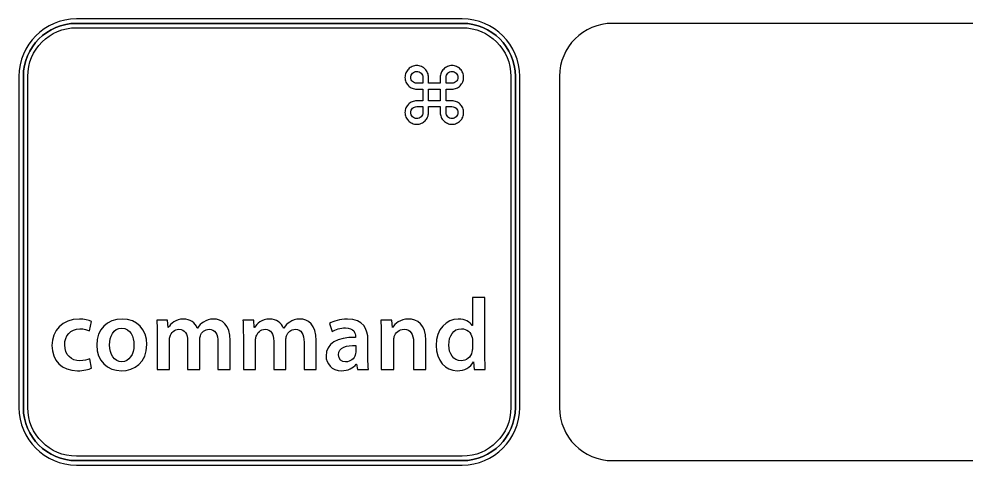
# Model space of a CAD drawing. Header units: millimetres. Extents: x -129 to 142, y -94 to 111.
# Drawn here: x -72.88 to -31.59, y 6.41 to 25.86 of the extents above; entities that cross this region are included whole.
import ezdxf

# ---------------------------------------------------------------- set-up
doc = ezdxf.new("R2010")
doc.units = ezdxf.units.MM
doc.header["$MEASUREMENT"] = 0
doc.layers.add('layer 1', color=7, linetype='Continuous')

msp = doc.modelspace()

# ---------------------------------------------------------------- linework, layer by layer
at = {"layer": 'layer 1', "color": 7, "lineweight": 25}
for points, knots in [([(-53.5528, 6.4071), (-53.5528, 6.4071), (-70.3775, 6.4071), (-70.3775, 6.4071), (-70.3775, 6.4071), (-71.7585, 6.4071), (-72.8822, 7.5314), (-72.8822, 8.9121), (-72.8822, 8.9121), (-72.8822, 8.9121), (-72.8822, 23.3608), (-72.8822, 23.3608), (-72.8822, 23.3608), (-72.8822, 24.7419), (-71.7585, 25.8649), (-70.3775, 25.8649), (-70.3775, 25.8649), (-70.3775, 25.8649), (-53.5528, 25.8649), (-53.5528, 25.8649), (-53.5528, 25.8649), (-52.1721, 25.8649), (-51.0483, 24.7419), (-51.0483, 23.3608), (-51.0483, 23.3608), (-51.0483, 23.3608), (-51.0483, 8.9121), (-51.0483, 8.9121), (-51.0483, 8.9121), (-51.0483, 7.5314), (-52.1721, 6.4071), (-53.5528, 6.4071)], [0, 0, 0, 0, 0.1111111, 0.1111111, 0.1111111, 0.1111111, 0.2222222, 0.2222222, 0.2222222, 0.2222222, 0.3333333, 0.3333333, 0.3333333, 0.3333333, 0.4444444, 0.4444444, 0.4444444, 0.4444444, 0.5555556, 0.5555556, 0.5555556, 0.5555556, 0.6666667, 0.6666667, 0.6666667, 0.6666667, 0.7777778, 0.7777778, 0.7777778, 0.7777778, 1, 1, 1, 1]), ([(42.5155, 8.9121), (42.5155, 7.6356), (41.4811, 6.6003), (40.2047, 6.6003), (40.2047, 6.6003), (40.2047, 6.6003), (-47.0023, 6.6003), (-47.0023, 6.6003), (-47.0023, 6.6003), (-48.2792, 6.6003), (-49.3145, 7.6356), (-49.3145, 8.9121), (-49.3145, 8.9121), (-49.3145, 8.9121), (-49.3145, 23.3608), (-49.3145, 23.3608), (-49.3145, 23.3608), (-49.3145, 24.6377), (-48.2792, 25.673), (-47.0023, 25.673), (-47.0023, 25.673), (-47.0023, 25.673), (40.2047, 25.673), (40.2047, 25.673), (40.2047, 25.673), (41.4811, 25.673), (42.5155, 24.6377), (42.5155, 23.3608), (42.5155, 23.3608), (42.5155, 23.3608), (42.5155, 8.9121), (42.5155, 8.9121)], [0, 0, 0, 0, 0.1111111, 0.1111111, 0.1111111, 0.1111111, 0.2222222, 0.2222222, 0.2222222, 0.2222222, 0.3333333, 0.3333333, 0.3333333, 0.3333333, 0.4444444, 0.4444444, 0.4444444, 0.4444444, 0.5555556, 0.5555556, 0.5555556, 0.5555556, 0.6666667, 0.6666667, 0.6666667, 0.6666667, 0.7777778, 0.7777778, 0.7777778, 0.7777778, 1, 1, 1, 1]), ([(-70.3775, 25.4807), (-70.3775, 25.4807), (-70.3775, 25.4807), (-70.3775, 25.4807), (-70.3775, 25.4807), (-71.5465, 25.4807), (-72.497, 24.5306), (-72.497, 23.3608), (-72.497, 23.3608), (-72.497, 23.3608), (-72.497, 8.9121), (-72.497, 8.9121), (-72.497, 8.9121), (-72.497, 7.7438), (-71.5465, 6.7932), (-70.3775, 6.7932), (-70.3775, 6.7932), (-70.3775, 6.7932), (-53.5528, 6.7932), (-53.5528, 6.7932), (-53.5528, 6.7932), (-52.3837, 6.7932), (-51.4338, 7.7438), (-51.4338, 8.9121), (-51.4338, 8.9121), (-51.4338, 8.9121), (-51.4338, 23.3608), (-51.4338, 23.3608), (-51.4338, 23.3608), (-51.4338, 24.5306), (-52.3837, 25.4807), (-53.5528, 25.4807), (-53.5528, 25.4807), (-53.5528, 25.4807), (-70.3775, 25.4807), (-70.3775, 25.4807)], [0, 0, 0, 0, 0.1, 0.1, 0.1, 0.1, 0.2, 0.2, 0.2, 0.2, 0.3, 0.3, 0.3, 0.3, 0.4, 0.4, 0.4, 0.4, 0.5, 0.5, 0.5, 0.5, 0.6, 0.6, 0.6, 0.6, 0.7, 0.7, 0.7, 0.7, 0.8, 0.8, 0.8, 0.8, 1, 1, 1, 1])]:
    msp.add_open_spline(points, degree=3, knots=knots, dxfattribs=at)
at = {"layer": 'layer 1', "color": 7}
msp.add_open_spline([(-51.2407, 8.9121), (-51.2407, 7.6356), (-52.2764, 6.6003), (-53.5528, 6.6003), (-53.5528, 6.6003), (-53.5528, 6.6003), (-70.3775, 6.6003), (-70.3775, 6.6003), (-70.3775, 6.6003), (-71.6543, 6.6003), (-72.6899, 7.6356), (-72.6899, 8.9121), (-72.6899, 8.9121), (-72.6899, 8.9121), (-72.6899, 23.3608), (-72.6899, 23.3608), (-72.6899, 23.3608), (-72.6899, 24.6377), (-71.6543, 25.673), (-70.3775, 25.673), (-70.3775, 25.673), (-70.3775, 25.673), (-53.5528, 25.673), (-53.5528, 25.673), (-53.5528, 25.673), (-52.2764, 25.673), (-51.2407, 24.6377), (-51.2407, 23.3608), (-51.2407, 23.3608), (-51.2407, 23.3608), (-51.2407, 8.9121), (-51.2407, 8.9121)], degree=3, knots=[0, 0, 0, 0, 0.1111111, 0.1111111, 0.1111111, 0.1111111, 0.2222222, 0.2222222, 0.2222222, 0.2222222, 0.3333333, 0.3333333, 0.3333333, 0.3333333, 0.4444444, 0.4444444, 0.4444444, 0.4444444, 0.5555556, 0.5555556, 0.5555556, 0.5555556, 0.6666667, 0.6666667, 0.6666667, 0.6666667, 0.7777778, 0.7777778, 0.7777778, 0.7777778, 1, 1, 1, 1], dxfattribs=at)
at = {"layer": 'layer 1', "color": 251, "lineweight": 25}
for points in [[(-72.6899, 23.3608), (-72.6899, 24.6377), (-71.6543, 25.673), (-70.3775, 25.673)], [(-70.3775, 25.673), (-70.3775, 25.673), (-53.5528, 25.673), (-53.5528, 25.673)], [(-53.5528, 25.673), (-52.2764, 25.673), (-51.2407, 24.6377), (-51.2407, 23.3608)], [(-72.6899, 8.9121), (-72.6899, 8.9121), (-72.6899, 23.3608), (-72.6899, 23.3608)], [(-51.2407, 23.3608), (-51.2407, 23.3608), (-51.2407, 8.9121), (-51.2407, 8.9121)], [(-70.3775, 6.6003), (-71.6543, 6.6003), (-72.6899, 7.6356), (-72.6899, 8.9121)], [(-51.2407, 8.9121), (-51.2407, 7.6356), (-52.2764, 6.6003), (-53.5528, 6.6003)], [(-53.5528, 6.6003), (-53.5528, 6.6003), (-70.3775, 6.6003), (-70.3775, 6.6003)]]:
    msp.add_open_spline(points, degree=3, dxfattribs=at)
at = {"layer": 'layer 1', "color": 252}
for points, knots in [([(-53.4936, 21.7848), (-53.4936, 21.7148), (-53.5068, 21.6478), (-53.5338, 21.5857), (-53.5338, 21.5857), (-53.5603, 21.5225), (-53.5958, 21.4687), (-53.6419, 21.4228), (-53.6419, 21.4228), (-53.6873, 21.3762), (-53.741, 21.3396), (-53.8033, 21.3122), (-53.8033, 21.3122), (-53.865, 21.2848), (-53.9309, 21.2711), (-54.002, 21.2711), (-54.002, 21.2711), (-54.0725, 21.2711), (-54.1389, 21.2848), (-54.2016, 21.3122), (-54.2016, 21.3122), (-54.2642, 21.3396), (-54.3186, 21.3762), (-54.365, 21.4228), (-54.365, 21.4228), (-54.4105, 21.4687), (-54.448, 21.5225), (-54.4751, 21.5857), (-54.4751, 21.5857), (-54.5021, 21.6478), (-54.5154, 21.7148), (-54.5154, 21.7848), (-54.5154, 21.7848), (-54.5154, 21.7848), (-54.5154, 22.0426), (-54.5154, 22.0426), (-54.5154, 22.0426), (-54.5154, 22.0426), (-55.0243, 22.0426), (-55.0243, 22.0426), (-55.0243, 22.0426), (-55.0243, 22.0426), (-55.0243, 21.7848), (-55.0243, 21.7848), (-55.0243, 21.7848), (-55.0243, 21.7148), (-55.0378, 21.6478), (-55.0652, 21.5857), (-55.0652, 21.5857), (-55.0927, 21.5225), (-55.1297, 21.4687), (-55.1752, 21.4228), (-55.1752, 21.4228), (-55.221, 21.3762), (-55.2761, 21.3396), (-55.3384, 21.3122), (-55.3384, 21.3122), (-55.4015, 21.2848), (-55.4678, 21.2711), (-55.5388, 21.2711), (-55.5388, 21.2711), (-55.609, 21.2711), (-55.6756, 21.2848), (-55.7389, 21.3122), (-55.7389, 21.3122), (-55.801, 21.3396), (-55.8561, 21.3762), (-55.9018, 21.4228), (-55.9018, 21.4228), (-55.9473, 21.4687), (-55.9847, 21.5225), (-56.0114, 21.5857), (-56.0114, 21.5857), (-56.0396, 21.6478), (-56.0528, 21.7148), (-56.0528, 21.7848), (-56.0528, 21.7848), (-56.0528, 21.8567), (-56.0396, 21.9223), (-56.0114, 21.9845), (-56.0114, 21.9845), (-55.9847, 22.0466), (-55.9473, 22.1004), (-55.9018, 22.1454), (-55.9018, 22.1454), (-55.8561, 22.1908), (-55.801, 22.2276), (-55.7389, 22.2535), (-55.7389, 22.2535), (-55.6756, 22.2799), (-55.609, 22.2937), (-55.5388, 22.2937), (-55.5388, 22.2937), (-55.5388, 22.2937), (-55.2731, 22.2937), (-55.2731, 22.2937), (-55.2731, 22.2937), (-55.2731, 22.2937), (-55.2731, 22.8039), (-55.2731, 22.8039), (-55.2731, 22.8039), (-55.2731, 22.8039), (-55.5388, 22.8039), (-55.5388, 22.8039), (-55.5388, 22.8039), (-55.609, 22.8039), (-55.6756, 22.8171), (-55.7389, 22.844), (-55.7389, 22.844), (-55.801, 22.8705), (-55.8561, 22.9058), (-55.9018, 22.9512), (-55.9018, 22.9512), (-55.9473, 22.9977), (-55.9847, 23.0511), (-56.0114, 23.1131), (-56.0114, 23.1131), (-56.0396, 23.1749), (-56.0528, 23.2404), (-56.0528, 23.3108), (-56.0528, 23.3108), (-56.0528, 23.3818), (-56.0396, 23.4488), (-56.0114, 23.5115), (-56.0114, 23.5115), (-55.9847, 23.5741), (-55.9473, 23.6294), (-55.9018, 23.6768), (-55.9018, 23.6768), (-55.8561, 23.7248), (-55.801, 23.762), (-55.7389, 23.7893), (-55.7389, 23.7893), (-55.6756, 23.8167), (-55.609, 23.8305), (-55.5388, 23.8305), (-55.5388, 23.8305), (-55.4678, 23.8305), (-55.4015, 23.8167), (-55.3384, 23.7893), (-55.3384, 23.7893), (-55.2761, 23.762), (-55.221, 23.7248), (-55.1752, 23.6768), (-55.1752, 23.6768), (-55.1297, 23.6294), (-55.0927, 23.5741), (-55.0652, 23.5115), (-55.0652, 23.5115), (-55.0378, 23.4488), (-55.0243, 23.3818), (-55.0243, 23.3108), (-55.0243, 23.3108), (-55.0243, 23.3108), (-55.0243, 23.0569), (-55.0243, 23.0569), (-55.0243, 23.0569), (-55.0243, 23.0569), (-54.5154, 23.0569), (-54.5154, 23.0569), (-54.5154, 23.0569), (-54.5154, 23.0569), (-54.5154, 23.3108), (-54.5154, 23.3108), (-54.5154, 23.3108), (-54.5154, 23.3818), (-54.5021, 23.4488), (-54.4751, 23.5115), (-54.4751, 23.5115), (-54.448, 23.5741), (-54.4105, 23.6294), (-54.365, 23.6768), (-54.365, 23.6768), (-54.3186, 23.7248), (-54.2642, 23.762), (-54.2016, 23.7893), (-54.2016, 23.7893), (-54.1389, 23.8167), (-54.0725, 23.8305), (-54.002, 23.8305), (-54.002, 23.8305), (-53.9309, 23.8305), (-53.865, 23.8167), (-53.8033, 23.7893), (-53.8033, 23.7893), (-53.741, 23.762), (-53.6873, 23.7248), (-53.6419, 23.6768), (-53.6419, 23.6768), (-53.5958, 23.6294), (-53.5603, 23.5741), (-53.5338, 23.5115), (-53.5338, 23.5115), (-53.5068, 23.4488), (-53.4936, 23.3818), (-53.4936, 23.3108), (-53.4936, 23.3108), (-53.4936, 23.2414), (-53.5068, 23.1757), (-53.5338, 23.1157), (-53.5338, 23.1157), (-53.5603, 23.0525), (-53.5968, 22.9992), (-53.6424, 22.9526), (-53.6424, 22.9526), (-53.6889, 22.9066), (-53.7424, 22.8705), (-53.805, 22.844), (-53.805, 22.844), (-53.8671, 22.8171), (-53.9327, 22.8039), (-54.002, 22.8039), (-54.002, 22.8039), (-54.002, 22.8039), (-54.2631, 22.8039), (-54.2631, 22.8039), (-54.2631, 22.8039), (-54.2631, 22.8039), (-54.2631, 22.2937), (-54.2631, 22.2937), (-54.2631, 22.2937), (-54.2631, 22.2937), (-54.002, 22.2937), (-54.002, 22.2937), (-54.002, 22.2937), (-53.9327, 22.2937), (-53.8671, 22.2799), (-53.805, 22.2535), (-53.805, 22.2535), (-53.7424, 22.2276), (-53.6889, 22.1904), (-53.6424, 22.144), (-53.6424, 22.144), (-53.5968, 22.0984), (-53.5603, 22.0441), (-53.5338, 21.9825), (-53.5338, 21.9825), (-53.5068, 21.9203), (-53.4936, 21.8553), (-53.4936, 21.7848)], [0, 0, 0, 0, 0.0163934, 0.0163934, 0.0163934, 0.0163934, 0.0327869, 0.0327869, 0.0327869, 0.0327869, 0.0491803, 0.0491803, 0.0491803, 0.0491803, 0.0655738, 0.0655738, 0.0655738, 0.0655738, 0.0819672, 0.0819672, 0.0819672, 0.0819672, 0.0983607, 0.0983607, 0.0983607, 0.0983607, 0.1147541, 0.1147541, 0.1147541, 0.1147541, 0.1311475, 0.1311475, 0.1311475, 0.1311475, 0.147541, 0.147541, 0.147541, 0.147541, 0.1639344, 0.1639344, 0.1639344, 0.1639344, 0.1803279, 0.1803279, 0.1803279, 0.1803279, 0.1967213, 0.1967213, 0.1967213, 0.1967213, 0.2131148, 0.2131148, 0.2131148, 0.2131148, 0.2295082, 0.2295082, 0.2295082, 0.2295082, 0.2459016, 0.2459016, 0.2459016, 0.2459016, 0.2622951, 0.2622951, 0.2622951, 0.2622951, 0.2786885, 0.2786885, 0.2786885, 0.2786885, 0.295082, 0.295082, 0.295082, 0.295082, 0.3114754, 0.3114754, 0.3114754, 0.3114754, 0.3278689, 0.3278689, 0.3278689, 0.3278689, 0.3442623, 0.3442623, 0.3442623, 0.3442623, 0.3606557, 0.3606557, 0.3606557, 0.3606557, 0.3770492, 0.3770492, 0.3770492, 0.3770492, 0.3934426, 0.3934426, 0.3934426, 0.3934426, 0.4098361, 0.4098361, 0.4098361, 0.4098361, 0.4262295, 0.4262295, 0.4262295, 0.4262295, 0.442623, 0.442623, 0.442623, 0.442623, 0.4590164, 0.4590164, 0.4590164, 0.4590164, 0.4754098, 0.4754098, 0.4754098, 0.4754098, 0.4918033, 0.4918033, 0.4918033, 0.4918033, 0.5081967, 0.5081967, 0.5081967, 0.5081967, 0.5245902, 0.5245902, 0.5245902, 0.5245902, 0.5409836, 0.5409836, 0.5409836, 0.5409836, 0.557377, 0.557377, 0.557377, 0.557377, 0.5737705, 0.5737705, 0.5737705, 0.5737705, 0.5901639, 0.5901639, 0.5901639, 0.5901639, 0.6065574, 0.6065574, 0.6065574, 0.6065574, 0.6229508, 0.6229508, 0.6229508, 0.6229508, 0.6393443, 0.6393443, 0.6393443, 0.6393443, 0.6557377, 0.6557377, 0.6557377, 0.6557377, 0.6721311, 0.6721311, 0.6721311, 0.6721311, 0.6885246, 0.6885246, 0.6885246, 0.6885246, 0.704918, 0.704918, 0.704918, 0.704918, 0.7213115, 0.7213115, 0.7213115, 0.7213115, 0.7377049, 0.7377049, 0.7377049, 0.7377049, 0.7540984, 0.7540984, 0.7540984, 0.7540984, 0.7704918, 0.7704918, 0.7704918, 0.7704918, 0.7868852, 0.7868852, 0.7868852, 0.7868852, 0.8032787, 0.8032787, 0.8032787, 0.8032787, 0.8196721, 0.8196721, 0.8196721, 0.8196721, 0.8360656, 0.8360656, 0.8360656, 0.8360656, 0.852459, 0.852459, 0.852459, 0.852459, 0.8688525, 0.8688525, 0.8688525, 0.8688525, 0.8852459, 0.8852459, 0.8852459, 0.8852459, 0.9016393, 0.9016393, 0.9016393, 0.9016393, 0.9180328, 0.9180328, 0.9180328, 0.9180328, 0.9344262, 0.9344262, 0.9344262, 0.9344262, 0.9508197, 0.9508197, 0.9508197, 0.9508197, 0.9672131, 0.9672131, 0.9672131, 0.9672131, 1, 1, 1, 1]), ([(-55.2731, 23.3108), (-55.2731, 23.3108), (-55.2731, 23.3108), (-55.2731, 23.3108), (-55.2731, 23.3108), (-55.2731, 23.349), (-55.2789, 23.3832), (-55.2937, 23.4146), (-55.2937, 23.4146), (-55.3069, 23.4473), (-55.3259, 23.4757), (-55.3503, 23.4997), (-55.3503, 23.4997), (-55.3751, 23.5237), (-55.4025, 23.5432), (-55.4349, 23.5569), (-55.4349, 23.5569), (-55.4671, 23.5711), (-55.5013, 23.5779), (-55.5388, 23.5779), (-55.5388, 23.5779), (-55.5742, 23.5779), (-55.609, 23.5711), (-55.6411, 23.5569), (-55.6411, 23.5569), (-55.6739, 23.5432), (-55.7013, 23.5237), (-55.7244, 23.4997), (-55.7244, 23.4997), (-55.747, 23.4757), (-55.7658, 23.4473), (-55.7795, 23.4146), (-55.7795, 23.4146), (-55.793, 23.3832), (-55.8003, 23.349), (-55.8003, 23.3108), (-55.8003, 23.3108), (-55.8003, 23.2766), (-55.793, 23.2453), (-55.7795, 23.2135), (-55.7795, 23.2135), (-55.7658, 23.1821), (-55.747, 23.1557), (-55.7234, 23.1317), (-55.7234, 23.1317), (-55.6994, 23.1087), (-55.6723, 23.0907), (-55.6395, 23.077), (-55.6395, 23.077), (-55.6083, 23.0633), (-55.5742, 23.0569), (-55.5388, 23.0569), (-55.5388, 23.0569), (-55.5388, 23.0569), (-55.2731, 23.0569), (-55.2731, 23.0569), (-55.2731, 23.0569), (-55.2731, 23.0569), (-55.2731, 23.3108), (-55.2731, 23.3108)], [0, 0, 0, 0, 0.0625, 0.0625, 0.0625, 0.0625, 0.125, 0.125, 0.125, 0.125, 0.1875, 0.1875, 0.1875, 0.1875, 0.25, 0.25, 0.25, 0.25, 0.3125, 0.3125, 0.3125, 0.3125, 0.375, 0.375, 0.375, 0.375, 0.4375, 0.4375, 0.4375, 0.4375, 0.5, 0.5, 0.5, 0.5, 0.5625, 0.5625, 0.5625, 0.5625, 0.625, 0.625, 0.625, 0.625, 0.6875, 0.6875, 0.6875, 0.6875, 0.75, 0.75, 0.75, 0.75, 0.8125, 0.8125, 0.8125, 0.8125, 0.875, 0.875, 0.875, 0.875, 1, 1, 1, 1]), ([(-53.7464, 23.3108), (-53.7464, 23.3108), (-53.7464, 23.3108), (-53.7464, 23.3108), (-53.7464, 23.3108), (-53.7464, 23.3476), (-53.7539, 23.3818), (-53.7674, 23.4131), (-53.7674, 23.4131), (-53.7809, 23.4444), (-53.7995, 23.4727), (-53.8222, 23.4973), (-53.8222, 23.4973), (-53.8452, 23.5217), (-53.8721, 23.5413), (-53.9035, 23.5559), (-53.9035, 23.5559), (-53.9337, 23.5711), (-53.9672, 23.5779), (-54.002, 23.5779), (-54.002, 23.5779), (-54.0377, 23.5779), (-54.0719, 23.5711), (-54.1046, 23.5569), (-54.1046, 23.5569), (-54.1365, 23.5432), (-54.1645, 23.5237), (-54.1876, 23.4997), (-54.1876, 23.4997), (-54.2106, 23.4757), (-54.2295, 23.4473), (-54.2429, 23.4146), (-54.2429, 23.4146), (-54.2564, 23.3832), (-54.2631, 23.349), (-54.2631, 23.3108), (-54.2631, 23.3108), (-54.2631, 23.3108), (-54.2631, 23.0569), (-54.2631, 23.0569), (-54.2631, 23.0569), (-54.2631, 23.0569), (-54.002, 23.0569), (-54.002, 23.0569), (-54.002, 23.0569), (-53.9672, 23.0569), (-53.9337, 23.0633), (-53.9035, 23.077), (-53.9035, 23.077), (-53.8721, 23.0907), (-53.8452, 23.1087), (-53.8222, 23.1317), (-53.8222, 23.1317), (-53.7995, 23.1557), (-53.7809, 23.1821), (-53.7674, 23.2135), (-53.7674, 23.2135), (-53.7539, 23.2453), (-53.7464, 23.2766), (-53.7464, 23.3108)], [0, 0, 0, 0, 0.0625, 0.0625, 0.0625, 0.0625, 0.125, 0.125, 0.125, 0.125, 0.1875, 0.1875, 0.1875, 0.1875, 0.25, 0.25, 0.25, 0.25, 0.3125, 0.3125, 0.3125, 0.3125, 0.375, 0.375, 0.375, 0.375, 0.4375, 0.4375, 0.4375, 0.4375, 0.5, 0.5, 0.5, 0.5, 0.5625, 0.5625, 0.5625, 0.5625, 0.625, 0.625, 0.625, 0.625, 0.6875, 0.6875, 0.6875, 0.6875, 0.75, 0.75, 0.75, 0.75, 0.8125, 0.8125, 0.8125, 0.8125, 0.875, 0.875, 0.875, 0.875, 1, 1, 1, 1]), ([(-54.5154, 22.8039), (-54.5154, 22.8039), (-54.5154, 22.8039), (-54.5154, 22.8039), (-54.5154, 22.8039), (-54.5154, 22.8039), (-55.0243, 22.8039), (-55.0243, 22.8039), (-55.0243, 22.8039), (-55.0243, 22.8039), (-55.0243, 22.2937), (-55.0243, 22.2937), (-55.0243, 22.2937), (-55.0243, 22.2937), (-54.5154, 22.2937), (-54.5154, 22.2937), (-54.5154, 22.2937), (-54.5154, 22.2937), (-54.5154, 22.8039), (-54.5154, 22.8039)], [0, 0, 0, 0, 0.1666667, 0.1666667, 0.1666667, 0.1666667, 0.3333333, 0.3333333, 0.3333333, 0.3333333, 0.5, 0.5, 0.5, 0.5, 0.6666667, 0.6666667, 0.6666667, 0.6666667, 1, 1, 1, 1]), ([(-55.2731, 22.0426), (-55.2731, 22.0426), (-55.2731, 22.0426), (-55.2731, 22.0426), (-55.2731, 22.0426), (-55.2731, 22.0426), (-55.5388, 22.0426), (-55.5388, 22.0426), (-55.5388, 22.0426), (-55.5742, 22.0426), (-55.6083, 22.0358), (-55.6395, 22.0216), (-55.6395, 22.0216), (-55.6723, 22.0084), (-55.6994, 21.9907), (-55.7234, 21.9673), (-55.7234, 21.9673), (-55.747, 21.9433), (-55.7658, 21.9169), (-55.7795, 21.8847), (-55.7795, 21.8847), (-55.793, 21.8528), (-55.8003, 21.8206), (-55.8003, 21.7848), (-55.8003, 21.7848), (-55.8003, 21.7492), (-55.793, 21.7148), (-55.7795, 21.683), (-55.7795, 21.683), (-55.7658, 21.6507), (-55.747, 21.6219), (-55.7244, 21.5973), (-55.7244, 21.5973), (-55.7013, 21.5735), (-55.6739, 21.5535), (-55.6411, 21.5401), (-55.6411, 21.5401), (-55.609, 21.5261), (-55.5742, 21.5201), (-55.5388, 21.5201), (-55.5388, 21.5201), (-55.5013, 21.5201), (-55.4671, 21.5261), (-55.4349, 21.5401), (-55.4349, 21.5401), (-55.4025, 21.5535), (-55.3751, 21.5735), (-55.3503, 21.5973), (-55.3503, 21.5973), (-55.3259, 21.6219), (-55.3069, 21.6507), (-55.2937, 21.683), (-55.2937, 21.683), (-55.2789, 21.7148), (-55.2731, 21.7492), (-55.2731, 21.7848), (-55.2731, 21.7848), (-55.2731, 21.7848), (-55.2731, 22.0426), (-55.2731, 22.0426)], [0, 0, 0, 0, 0.0625, 0.0625, 0.0625, 0.0625, 0.125, 0.125, 0.125, 0.125, 0.1875, 0.1875, 0.1875, 0.1875, 0.25, 0.25, 0.25, 0.25, 0.3125, 0.3125, 0.3125, 0.3125, 0.375, 0.375, 0.375, 0.375, 0.4375, 0.4375, 0.4375, 0.4375, 0.5, 0.5, 0.5, 0.5, 0.5625, 0.5625, 0.5625, 0.5625, 0.625, 0.625, 0.625, 0.625, 0.6875, 0.6875, 0.6875, 0.6875, 0.75, 0.75, 0.75, 0.75, 0.8125, 0.8125, 0.8125, 0.8125, 0.875, 0.875, 0.875, 0.875, 1, 1, 1, 1]), ([(-53.7464, 21.7848), (-53.7464, 21.7848), (-53.7464, 21.7848), (-53.7464, 21.7848), (-53.7464, 21.7848), (-53.7464, 21.8206), (-53.7539, 21.8528), (-53.7674, 21.8847), (-53.7674, 21.8847), (-53.7809, 21.9169), (-53.7995, 21.9433), (-53.8222, 21.9673), (-53.8222, 21.9673), (-53.8452, 21.9907), (-53.8721, 22.0084), (-53.9035, 22.0216), (-53.9035, 22.0216), (-53.9337, 22.0358), (-53.9672, 22.0426), (-54.002, 22.0426), (-54.002, 22.0426), (-54.002, 22.0426), (-54.2631, 22.0426), (-54.2631, 22.0426), (-54.2631, 22.0426), (-54.2631, 22.0426), (-54.2631, 21.7848), (-54.2631, 21.7848), (-54.2631, 21.7848), (-54.2631, 21.7492), (-54.2564, 21.7148), (-54.2429, 21.683), (-54.2429, 21.683), (-54.2295, 21.6507), (-54.2106, 21.6219), (-54.1876, 21.5973), (-54.1876, 21.5973), (-54.1645, 21.5735), (-54.1365, 21.5535), (-54.1046, 21.5401), (-54.1046, 21.5401), (-54.0719, 21.5261), (-54.0377, 21.5201), (-54.002, 21.5201), (-54.002, 21.5201), (-53.9672, 21.5201), (-53.9337, 21.5261), (-53.9035, 21.5407), (-53.9035, 21.5407), (-53.8721, 21.5559), (-53.8452, 21.5749), (-53.8222, 21.5999), (-53.8222, 21.5999), (-53.7995, 21.6239), (-53.7809, 21.6522), (-53.7674, 21.6836), (-53.7674, 21.6836), (-53.7539, 21.7148), (-53.7464, 21.7492), (-53.7464, 21.7848)], [0, 0, 0, 0, 0.0625, 0.0625, 0.0625, 0.0625, 0.125, 0.125, 0.125, 0.125, 0.1875, 0.1875, 0.1875, 0.1875, 0.25, 0.25, 0.25, 0.25, 0.3125, 0.3125, 0.3125, 0.3125, 0.375, 0.375, 0.375, 0.375, 0.4375, 0.4375, 0.4375, 0.4375, 0.5, 0.5, 0.5, 0.5, 0.5625, 0.5625, 0.5625, 0.5625, 0.625, 0.625, 0.625, 0.625, 0.6875, 0.6875, 0.6875, 0.6875, 0.75, 0.75, 0.75, 0.75, 0.8125, 0.8125, 0.8125, 0.8125, 0.875, 0.875, 0.875, 0.875, 1, 1, 1, 1]), ([(-52.5672, 13.7139), (-52.5672, 13.7139), (-52.5672, 11.1756), (-52.5672, 11.1756), (-52.5672, 11.1756), (-52.5672, 10.9539), (-52.5587, 10.7151), (-52.5493, 10.5687), (-52.5493, 10.5687), (-52.5493, 10.5687), (-53.0366, 10.5687), (-53.0366, 10.5687), (-53.0366, 10.5687), (-53.0366, 10.5687), (-53.0592, 10.9099), (-53.0592, 10.9099), (-53.0592, 10.9099), (-53.0592, 10.9099), (-53.0674, 10.9099), (-53.0674, 10.9099), (-53.0674, 10.9099), (-53.1962, 10.671), (-53.4574, 10.5204), (-53.7722, 10.5204), (-53.7722, 10.5204), (-54.2861, 10.5204), (-54.6941, 10.9583), (-54.6941, 11.6232), (-54.6941, 11.6232), (-54.6979, 12.3448), (-54.2459, 12.775), (-53.7279, 12.775), (-53.7279, 12.775), (-53.431, 12.775), (-53.2184, 12.6502), (-53.1211, 12.4911), (-53.1211, 12.4911), (-53.1211, 12.4911), (-53.1123, 12.4911), (-53.1123, 12.4911), (-53.1123, 12.4911), (-53.1123, 12.4911), (-53.1123, 13.7139), (-53.1123, 13.7139), (-53.1123, 13.7139), (-53.1123, 13.7139), (-52.5672, 13.7139), (-52.5672, 13.7139)], [0, 0, 0, 0, 0.0769231, 0.0769231, 0.0769231, 0.0769231, 0.1538462, 0.1538462, 0.1538462, 0.1538462, 0.2307692, 0.2307692, 0.2307692, 0.2307692, 0.3076923, 0.3076923, 0.3076923, 0.3076923, 0.3846154, 0.3846154, 0.3846154, 0.3846154, 0.4615385, 0.4615385, 0.4615385, 0.4615385, 0.5384615, 0.5384615, 0.5384615, 0.5384615, 0.6153846, 0.6153846, 0.6153846, 0.6153846, 0.6923077, 0.6923077, 0.6923077, 0.6923077, 0.7692308, 0.7692308, 0.7692308, 0.7692308, 0.8461538, 0.8461538, 0.8461538, 0.8461538, 1, 1, 1, 1]), ([(-69.719, 10.6349), (-69.8344, 10.5821), (-70.0602, 10.5204), (-70.3304, 10.5204), (-70.3304, 10.5204), (-71.0041, 10.5204), (-71.4425, 10.9539), (-71.4425, 11.6232), (-71.4425, 11.6232), (-71.4425, 12.271), (-70.9994, 12.775), (-70.242, 12.775), (-70.242, 12.775), (-70.0424, 12.775), (-69.8386, 12.731), (-69.7151, 12.6732), (-69.7151, 12.6732), (-69.7151, 12.6732), (-69.8127, 12.266), (-69.8127, 12.266), (-69.8127, 12.266), (-69.9008, 12.3048), (-70.0294, 12.3498), (-70.2247, 12.3498), (-70.2247, 12.3498), (-70.641, 12.3498), (-70.8888, 12.0444), (-70.8844, 11.6496), (-70.8844, 11.6496), (-70.8844, 11.2074), (-70.5965, 10.9539), (-70.2247, 10.9539), (-70.2247, 10.9539), (-70.0338, 10.9539), (-69.9008, 10.9939), (-69.7948, 11.039), (-69.7948, 11.039), (-69.7948, 11.039), (-69.719, 10.6349), (-69.719, 10.6349)], [0, 0, 0, 0, 0.0909091, 0.0909091, 0.0909091, 0.0909091, 0.1818182, 0.1818182, 0.1818182, 0.1818182, 0.2727273, 0.2727273, 0.2727273, 0.2727273, 0.3636364, 0.3636364, 0.3636364, 0.3636364, 0.4545455, 0.4545455, 0.4545455, 0.4545455, 0.5454545, 0.5454545, 0.5454545, 0.5454545, 0.6363636, 0.6363636, 0.6363636, 0.6363636, 0.7272727, 0.7272727, 0.7272727, 0.7272727, 0.8181818, 0.8181818, 0.8181818, 0.8181818, 1, 1, 1, 1]), ([(-67.3045, 11.6672), (-67.3045, 10.8746), (-67.8628, 10.5204), (-68.4121, 10.5204), (-68.4121, 10.5204), (-69.0231, 10.5204), (-69.4927, 10.9402), (-69.4927, 11.632), (-69.4927, 11.632), (-69.4927, 12.3404), (-69.0282, 12.775), (-68.3768, 12.775), (-68.3768, 12.775), (-67.7343, 12.775), (-67.3045, 12.3228), (-67.3045, 11.6672)], [0, 0, 0, 0, 0.2, 0.2, 0.2, 0.2, 0.4, 0.4, 0.4, 0.4, 0.6, 0.6, 0.6, 0.6, 1, 1, 1, 1]), ([(-66.8566, 12.0836), (-66.8566, 12.3316), (-66.861, 12.5401), (-66.8743, 12.7264), (-66.8743, 12.7264), (-66.8743, 12.7264), (-66.4047, 12.7264), (-66.4047, 12.7264), (-66.4047, 12.7264), (-66.4047, 12.7264), (-66.3827, 12.4074), (-66.3827, 12.4074), (-66.3827, 12.4074), (-66.3827, 12.4074), (-66.3692, 12.4074), (-66.3692, 12.4074), (-66.3692, 12.4074), (-66.2632, 12.5757), (-66.0681, 12.775), (-65.7045, 12.775), (-65.7045, 12.775), (-65.4215, 12.775), (-65.2001, 12.6154), (-65.1069, 12.3766), (-65.1069, 12.3766), (-65.1069, 12.3766), (-65.0978, 12.3766), (-65.0978, 12.3766), (-65.0978, 12.3766), (-65.0225, 12.4961), (-64.9342, 12.5845), (-64.832, 12.6458), (-64.832, 12.6458), (-64.7124, 12.731), (-64.575, 12.775), (-64.3979, 12.775), (-64.3979, 12.775), (-64.0395, 12.775), (-63.6758, 12.5313), (-63.6758, 11.8399), (-63.6758, 11.8399), (-63.6758, 11.8399), (-63.6758, 10.5687), (-63.6758, 10.5687), (-63.6758, 10.5687), (-63.6758, 10.5687), (-64.2076, 10.5687), (-64.2076, 10.5687), (-64.2076, 10.5687), (-64.2076, 10.5687), (-64.2076, 11.7607), (-64.2076, 11.7607), (-64.2076, 11.7607), (-64.2076, 12.1193), (-64.3316, 12.3316), (-64.5929, 12.3316), (-64.5929, 12.3316), (-64.7791, 12.3316), (-64.9163, 12.1991), (-64.9736, 12.0444), (-64.9736, 12.0444), (-64.9875, 11.9906), (-65.0007, 11.924), (-65.0007, 11.8624), (-65.0007, 11.8624), (-65.0007, 11.8624), (-65.0007, 10.5687), (-65.0007, 10.5687), (-65.0007, 10.5687), (-65.0007, 10.5687), (-65.5323, 10.5687), (-65.5323, 10.5687), (-65.5323, 10.5687), (-65.5323, 10.5687), (-65.5323, 11.8179), (-65.5323, 11.8179), (-65.5323, 11.8179), (-65.5323, 12.1193), (-65.6513, 12.3316), (-65.9042, 12.3316), (-65.9042, 12.3316), (-66.108, 12.3316), (-66.2455, 12.1721), (-66.294, 12.0219), (-66.294, 12.0219), (-66.3162, 11.9686), (-66.325, 11.907), (-66.325, 11.8448), (-66.325, 11.8448), (-66.325, 11.8448), (-66.325, 10.5687), (-66.325, 10.5687), (-66.325, 10.5687), (-66.325, 10.5687), (-66.8566, 10.5687), (-66.8566, 10.5687), (-66.8566, 10.5687), (-66.8566, 10.5687), (-66.8566, 12.0836), (-66.8566, 12.0836)], [0, 0, 0, 0, 0.0384615, 0.0384615, 0.0384615, 0.0384615, 0.0769231, 0.0769231, 0.0769231, 0.0769231, 0.1153846, 0.1153846, 0.1153846, 0.1153846, 0.1538462, 0.1538462, 0.1538462, 0.1538462, 0.1923077, 0.1923077, 0.1923077, 0.1923077, 0.2307692, 0.2307692, 0.2307692, 0.2307692, 0.2692308, 0.2692308, 0.2692308, 0.2692308, 0.3076923, 0.3076923, 0.3076923, 0.3076923, 0.3461538, 0.3461538, 0.3461538, 0.3461538, 0.3846154, 0.3846154, 0.3846154, 0.3846154, 0.4230769, 0.4230769, 0.4230769, 0.4230769, 0.4615385, 0.4615385, 0.4615385, 0.4615385, 0.5, 0.5, 0.5, 0.5, 0.5384615, 0.5384615, 0.5384615, 0.5384615, 0.5769231, 0.5769231, 0.5769231, 0.5769231, 0.6153846, 0.6153846, 0.6153846, 0.6153846, 0.6538462, 0.6538462, 0.6538462, 0.6538462, 0.6923077, 0.6923077, 0.6923077, 0.6923077, 0.7307692, 0.7307692, 0.7307692, 0.7307692, 0.7692308, 0.7692308, 0.7692308, 0.7692308, 0.8076923, 0.8076923, 0.8076923, 0.8076923, 0.8461538, 0.8461538, 0.8461538, 0.8461538, 0.8846154, 0.8846154, 0.8846154, 0.8846154, 0.9230769, 0.9230769, 0.9230769, 0.9230769, 1, 1, 1, 1]), ([(-63.0992, 12.0836), (-63.0992, 12.3316), (-63.1036, 12.5401), (-63.1168, 12.7264), (-63.1168, 12.7264), (-63.1168, 12.7264), (-62.6473, 12.7264), (-62.6473, 12.7264), (-62.6473, 12.7264), (-62.6473, 12.7264), (-62.6254, 12.4074), (-62.6254, 12.4074), (-62.6254, 12.4074), (-62.6254, 12.4074), (-62.6116, 12.4074), (-62.6116, 12.4074), (-62.6116, 12.4074), (-62.5053, 12.5757), (-62.3107, 12.775), (-61.9474, 12.775), (-61.9474, 12.775), (-61.6639, 12.775), (-61.4418, 12.6154), (-61.3494, 12.3766), (-61.3494, 12.3766), (-61.3494, 12.3766), (-61.3407, 12.3766), (-61.3407, 12.3766), (-61.3407, 12.3766), (-61.2652, 12.4961), (-61.1767, 12.5845), (-61.0748, 12.6458), (-61.0748, 12.6458), (-60.9553, 12.731), (-60.8175, 12.775), (-60.6407, 12.775), (-60.6407, 12.775), (-60.2817, 12.775), (-59.9184, 12.5313), (-59.9184, 11.8399), (-59.9184, 11.8399), (-59.9184, 11.8399), (-59.9184, 10.5687), (-59.9184, 10.5687), (-59.9184, 10.5687), (-59.9184, 10.5687), (-60.4502, 10.5687), (-60.4502, 10.5687), (-60.4502, 10.5687), (-60.4502, 10.5687), (-60.4502, 11.7607), (-60.4502, 11.7607), (-60.4502, 11.7607), (-60.4502, 12.1193), (-60.5738, 12.3316), (-60.8354, 12.3316), (-60.8354, 12.3316), (-61.0213, 12.3316), (-61.1589, 12.1991), (-61.2163, 12.0444), (-61.2163, 12.0444), (-61.2294, 11.9906), (-61.2429, 11.924), (-61.2429, 11.8624), (-61.2429, 11.8624), (-61.2429, 11.8624), (-61.2429, 10.5687), (-61.2429, 10.5687), (-61.2429, 10.5687), (-61.2429, 10.5687), (-61.7744, 10.5687), (-61.7744, 10.5687), (-61.7744, 10.5687), (-61.7744, 10.5687), (-61.7744, 11.8179), (-61.7744, 11.8179), (-61.7744, 11.8179), (-61.7744, 12.1193), (-61.8942, 12.3316), (-62.1471, 12.3316), (-62.1471, 12.3316), (-62.3509, 12.3316), (-62.4881, 12.1721), (-62.5365, 12.0219), (-62.5365, 12.0219), (-62.5588, 11.9686), (-62.5676, 11.907), (-62.5676, 11.8448), (-62.5676, 11.8448), (-62.5676, 11.8448), (-62.5676, 10.5687), (-62.5676, 10.5687), (-62.5676, 10.5687), (-62.5676, 10.5687), (-63.0992, 10.5687), (-63.0992, 10.5687), (-63.0992, 10.5687), (-63.0992, 10.5687), (-63.0992, 12.0836), (-63.0992, 12.0836)], [0, 0, 0, 0, 0.0384615, 0.0384615, 0.0384615, 0.0384615, 0.0769231, 0.0769231, 0.0769231, 0.0769231, 0.1153846, 0.1153846, 0.1153846, 0.1153846, 0.1538462, 0.1538462, 0.1538462, 0.1538462, 0.1923077, 0.1923077, 0.1923077, 0.1923077, 0.2307692, 0.2307692, 0.2307692, 0.2307692, 0.2692308, 0.2692308, 0.2692308, 0.2692308, 0.3076923, 0.3076923, 0.3076923, 0.3076923, 0.3461538, 0.3461538, 0.3461538, 0.3461538, 0.3846154, 0.3846154, 0.3846154, 0.3846154, 0.4230769, 0.4230769, 0.4230769, 0.4230769, 0.4615385, 0.4615385, 0.4615385, 0.4615385, 0.5, 0.5, 0.5, 0.5, 0.5384615, 0.5384615, 0.5384615, 0.5384615, 0.5769231, 0.5769231, 0.5769231, 0.5769231, 0.6153846, 0.6153846, 0.6153846, 0.6153846, 0.6538462, 0.6538462, 0.6538462, 0.6538462, 0.6923077, 0.6923077, 0.6923077, 0.6923077, 0.7307692, 0.7307692, 0.7307692, 0.7307692, 0.7692308, 0.7692308, 0.7692308, 0.7692308, 0.8076923, 0.8076923, 0.8076923, 0.8076923, 0.8461538, 0.8461538, 0.8461538, 0.8461538, 0.8846154, 0.8846154, 0.8846154, 0.8846154, 0.9230769, 0.9230769, 0.9230769, 0.9230769, 1, 1, 1, 1]), ([(-57.6668, 11.087), (-57.6668, 10.8927), (-57.6583, 10.7019), (-57.636, 10.5687), (-57.636, 10.5687), (-57.636, 10.5687), (-58.128, 10.5687), (-58.128, 10.5687), (-58.128, 10.5687), (-58.128, 10.5687), (-58.1629, 10.8076), (-58.1629, 10.8076), (-58.1629, 10.8076), (-58.1629, 10.8076), (-58.1767, 10.8076), (-58.1767, 10.8076), (-58.1767, 10.8076), (-58.3092, 10.6397), (-58.5353, 10.5204), (-58.8142, 10.5204), (-58.8142, 10.5204), (-59.2483, 10.5204), (-59.4923, 10.8344), (-59.4923, 11.1622), (-59.4923, 11.1622), (-59.4923, 11.7079), (-59.0095, 11.9822), (-58.2116, 11.9774), (-58.2116, 11.9774), (-58.2116, 11.9774), (-58.2116, 12.0126), (-58.2116, 12.0126), (-58.2116, 12.0126), (-58.2116, 12.1545), (-58.2694, 12.3898), (-58.6506, 12.3898), (-58.6506, 12.3898), (-58.8636, 12.3898), (-59.0847, 12.3228), (-59.2306, 12.2303), (-59.2306, 12.2303), (-59.2306, 12.2303), (-59.3375, 12.5845), (-59.3375, 12.5845), (-59.3375, 12.5845), (-59.1779, 12.682), (-58.8986, 12.775), (-58.5578, 12.775), (-58.5578, 12.775), (-57.8665, 12.775), (-57.6668, 12.3366), (-57.6668, 11.8669), (-57.6668, 11.8669), (-57.6668, 11.8669), (-57.6668, 11.087), (-57.6668, 11.087)], [0, 0, 0, 0, 0.0666667, 0.0666667, 0.0666667, 0.0666667, 0.1333333, 0.1333333, 0.1333333, 0.1333333, 0.2, 0.2, 0.2, 0.2, 0.2666667, 0.2666667, 0.2666667, 0.2666667, 0.3333333, 0.3333333, 0.3333333, 0.3333333, 0.4, 0.4, 0.4, 0.4, 0.4666667, 0.4666667, 0.4666667, 0.4666667, 0.5333333, 0.5333333, 0.5333333, 0.5333333, 0.6, 0.6, 0.6, 0.6, 0.6666667, 0.6666667, 0.6666667, 0.6666667, 0.7333333, 0.7333333, 0.7333333, 0.7333333, 0.8, 0.8, 0.8, 0.8, 0.8666667, 0.8666667, 0.8666667, 0.8666667, 1, 1, 1, 1]), ([(-57.0908, 12.0836), (-57.0908, 12.3316), (-57.0952, 12.5401), (-57.1084, 12.7264), (-57.1084, 12.7264), (-57.1084, 12.7264), (-56.6301, 12.7264), (-56.6301, 12.7264), (-56.6301, 12.7264), (-56.6301, 12.7264), (-56.6032, 12.403), (-56.6032, 12.403), (-56.6032, 12.403), (-56.6032, 12.403), (-56.5902, 12.403), (-56.5902, 12.403), (-56.5902, 12.403), (-56.497, 12.5713), (-56.2621, 12.775), (-55.9039, 12.775), (-55.9039, 12.775), (-55.527, 12.775), (-55.137, 12.5313), (-55.137, 11.8492), (-55.137, 11.8492), (-55.137, 11.8492), (-55.137, 10.5687), (-55.137, 10.5687), (-55.137, 10.5687), (-55.137, 10.5687), (-55.6818, 10.5687), (-55.6818, 10.5687), (-55.6818, 10.5687), (-55.6818, 10.5687), (-55.6818, 11.7871), (-55.6818, 11.7871), (-55.6818, 11.7871), (-55.6818, 12.0973), (-55.7971, 12.3316), (-56.0944, 12.3316), (-56.0944, 12.3316), (-56.3108, 12.3316), (-56.4618, 12.1771), (-56.5193, 12.0126), (-56.5193, 12.0126), (-56.5369, 11.9646), (-56.5413, 11.8986), (-56.5413, 11.8355), (-56.5413, 11.8355), (-56.5413, 11.8355), (-56.5413, 10.5687), (-56.5413, 10.5687), (-56.5413, 10.5687), (-56.5413, 10.5687), (-57.0908, 10.5687), (-57.0908, 10.5687), (-57.0908, 10.5687), (-57.0908, 10.5687), (-57.0908, 12.0836), (-57.0908, 12.0836)], [0, 0, 0, 0, 0.0625, 0.0625, 0.0625, 0.0625, 0.125, 0.125, 0.125, 0.125, 0.1875, 0.1875, 0.1875, 0.1875, 0.25, 0.25, 0.25, 0.25, 0.3125, 0.3125, 0.3125, 0.3125, 0.375, 0.375, 0.375, 0.375, 0.4375, 0.4375, 0.4375, 0.4375, 0.5, 0.5, 0.5, 0.5, 0.5625, 0.5625, 0.5625, 0.5625, 0.625, 0.625, 0.625, 0.625, 0.6875, 0.6875, 0.6875, 0.6875, 0.75, 0.75, 0.75, 0.75, 0.8125, 0.8125, 0.8125, 0.8125, 0.875, 0.875, 0.875, 0.875, 1, 1, 1, 1]), ([(-68.9303, 11.6452), (-68.9303, 11.6452), (-68.9303, 11.6452), (-68.9303, 11.6452), (-68.9303, 11.6452), (-68.9303, 11.2293), (-68.7265, 10.9143), (-68.3941, 10.9143), (-68.3941, 10.9143), (-68.0841, 10.9143), (-67.8673, 11.2205), (-67.8673, 11.654), (-67.8673, 11.654), (-67.8673, 11.9906), (-68.018, 12.3766), (-68.3901, 12.3766), (-68.3901, 12.3766), (-68.7754, 12.3766), (-68.9303, 12.0044), (-68.9303, 11.6452)], [0, 0, 0, 0, 0.1666667, 0.1666667, 0.1666667, 0.1666667, 0.3333333, 0.3333333, 0.3333333, 0.3333333, 0.5, 0.5, 0.5, 0.5, 0.6666667, 0.6666667, 0.6666667, 0.6666667, 1, 1, 1, 1]), ([(-53.1123, 11.8267), (-53.1123, 11.8267), (-53.1123, 11.8267), (-53.1123, 11.8267), (-53.1123, 11.8267), (-53.1123, 11.8713), (-53.1164, 11.924), (-53.1252, 11.9686), (-53.1252, 11.9686), (-53.1742, 12.1815), (-53.347, 12.3542), (-53.5949, 12.3542), (-53.5949, 12.3542), (-53.9449, 12.3542), (-54.1398, 12.0444), (-54.1398, 11.6413), (-54.1398, 11.6413), (-54.1398, 11.2464), (-53.9449, 10.9583), (-53.5991, 10.9583), (-53.5991, 10.9583), (-53.378, 10.9583), (-53.1827, 11.1094), (-53.13, 11.3443), (-53.13, 11.3443), (-53.1164, 11.3933), (-53.1123, 11.4461), (-53.1123, 11.5034), (-53.1123, 11.5034), (-53.1123, 11.5034), (-53.1123, 11.8267), (-53.1123, 11.8267)], [0, 0, 0, 0, 0.1111111, 0.1111111, 0.1111111, 0.1111111, 0.2222222, 0.2222222, 0.2222222, 0.2222222, 0.3333333, 0.3333333, 0.3333333, 0.3333333, 0.4444444, 0.4444444, 0.4444444, 0.4444444, 0.5555556, 0.5555556, 0.5555556, 0.5555556, 0.6666667, 0.6666667, 0.6666667, 0.6666667, 0.7777778, 0.7777778, 0.7777778, 0.7777778, 1, 1, 1, 1]), ([(-58.1987, 11.6232), (-58.1987, 11.6232), (-58.1987, 11.6232), (-58.1987, 11.6232), (-58.1987, 11.6232), (-58.5843, 11.632), (-58.9521, 11.5484), (-58.9521, 11.2205), (-58.9521, 11.2205), (-58.9521, 11.0077), (-58.8142, 10.9099), (-58.6418, 10.9099), (-58.6418, 10.9099), (-58.4249, 10.9099), (-58.265, 11.0522), (-58.2166, 11.2074), (-58.2166, 11.2074), (-58.2031, 11.2464), (-58.1987, 11.2905), (-58.1987, 11.3263), (-58.1987, 11.3263), (-58.1987, 11.3263), (-58.1987, 11.6232), (-58.1987, 11.6232)], [0, 0, 0, 0, 0.1428571, 0.1428571, 0.1428571, 0.1428571, 0.2857143, 0.2857143, 0.2857143, 0.2857143, 0.4285714, 0.4285714, 0.4285714, 0.4285714, 0.5714286, 0.5714286, 0.5714286, 0.5714286, 0.7142857, 0.7142857, 0.7142857, 0.7142857, 1, 1, 1, 1])]:
    msp.add_open_spline(points, degree=3, knots=knots, dxfattribs=at)

doc.saveas('drawing.dxf')
